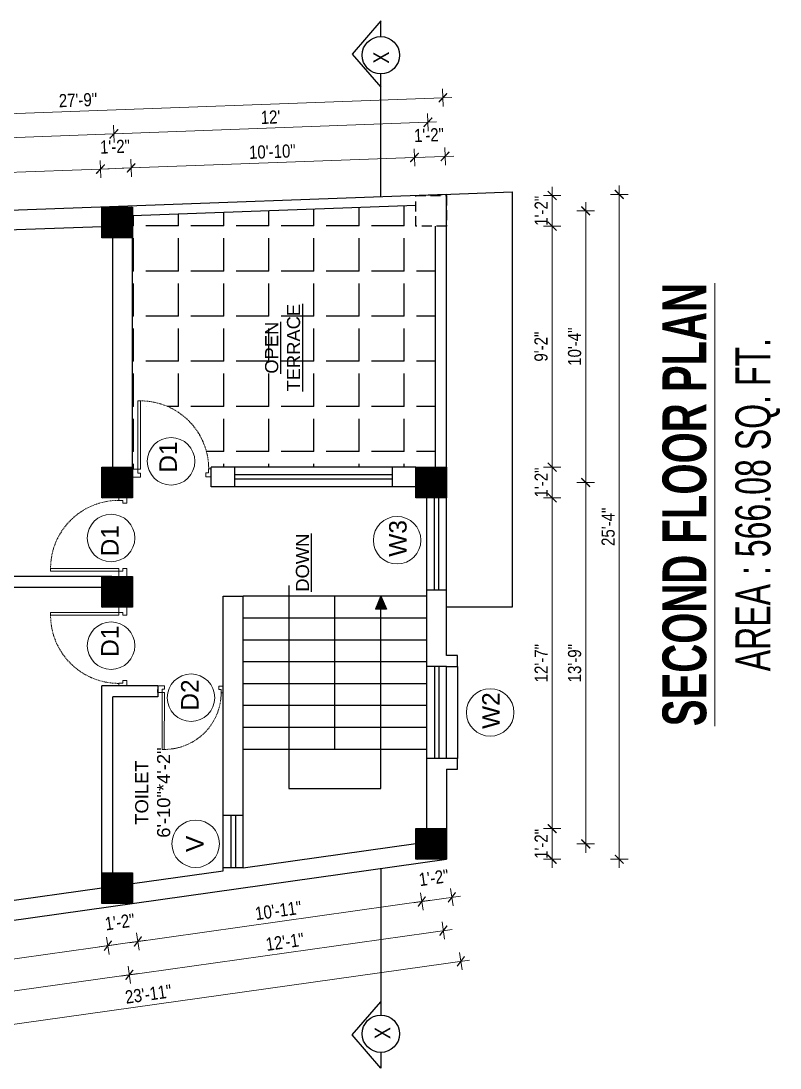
# Model space of a CAD drawing. Header units: inches. Extents: x -5142662 to -4941318, y -3361958 to -3160563.
# Drawn here: x -5004473.7 to -5004126.8, y -3261573.3 to -3261094.6 of the extents above; entities that cross this region are included whole.
import ezdxf

# ---------------------------------------------------------------- set-up
doc = ezdxf.new("R2010")
doc.units = ezdxf.units.IN
doc.header["$LTSCALE"] = 2
doc.header["$MEASUREMENT"] = 0
doc.header["$PDMODE"] = 34
doc.linetypes.add('HIDDEN', pattern=[0.375, 0.25, -0.125])
doc.layers.get('0').update_dxf_attribs({"linetype": 'CONTINUOUS'})
doc.layers.get('DEFPOINTS').update_dxf_attribs({"color": 141, "linetype": 'CONTINUOUS'})
doc.layers.add('A-Hatch', color=7, linetype='CONTINUOUS')
for name, color, linetype, lineweight in [('Annotate-Lite.w', 177, 'CONTINUOUS', 9), ('DIM 1-100', 4, 'CONTINUOUS', 13), ('Door-Window.w', 4, 'CONTINUOUS', 15), ('TEXT', 181, 'CONTINUOUS', 25), ('Text-100.w', 254, 'CONTINUOUS', 9)]:
    doc.layers.add(name, color=color, linetype=linetype, lineweight=lineweight)
doc.styles.add('ARAIL', font='ARIALN.TTF')
doc.styles.add('Arial', font='arial.ttf', dxfattribs={"width": 0.8, "height": 12})
doc.styles.add('arial.', font='arial.ttf')
doc.styles.add('gaurav', font='arial.ttf')
doc.styles.get("Standard").update_dxf_attribs({"font": 'ARIALN.TTF'})
doc.dimstyles.new('1 by 96', dxfattribs={"dimtxt": 6, "dimasz": 4, "dimexe": 4, "dimexo": 4, "dimgap": 2, "dimtad": 1, "dimdec": 0, "dimzin": 0, "dimdsep": 46, "dimlunit": 4, "dimtxsty": 'Standard', "dimblk": 'ARCHTICK', "dimcen": 0, "dimdle": 4, "dimadec": 0, "dimazin": 0, "dimtfac": 1, "dimtdec": 0, "dimtix": 1, "dimtofl": 0, "dimtmove": 1, "dimatfit": 3, "dimldrblk": 'ARCHTICK', "dimfxl": 4, "dimfxlon": 1, "dimtolj": 1, "dimtzin": 0, "dimlwd": -1, "dimlwe": -1, "dimarcsym": 0})

# ---------------------------------------------------------------- blocks, each defined once
blk = doc.blocks.new('3-0')
at = {"ltscale": 3}
for p, q in [((11063.05, 10097.68), (11065.97, 10099.9)), ((11065.25, 10097.81), (11066.71, 10098.92)), ((11065.97, 10099.9), (11066.71, 10098.92)), ((11063.05, 10097.68), (11064.53, 10095.73)), ((11065.99, 10096.84), (11064.53, 10095.73)), ((11065.99, 10096.84), (11065.25, 10097.81)), ((11085.5, 10074.13), (11110.32, 10092.96)), ((11086.24, 10073.15), (11111.05, 10091.97)), ((11111.05, 10091.97), (11110.32, 10092.96)), ((11084.04, 10073.02), (11082.57, 10071.91)), ((11082.57, 10071.91), (11084.79, 10068.98)), ((11084.04, 10073.02), (11084.78, 10072.04)), ((11084.78, 10072.04), (11086.24, 10073.15)), ((11084.79, 10068.98), (11087.72, 10071.2)), ((11086.24, 10073.15), (11085.5, 10074.13)), ((11087.72, 10071.2), (11086.24, 10073.15))]:
    blk.add_line(p, q, dxfattribs=at)
at = {"layer": 'Door-Window.w', "color": 9, "linetype": 'HIDDEN', "lineweight": 18}
blk.add_arc((11085.5, 10074.13), 31.16, 37.1906, 127.1465, dxfattribs=at)
blk = doc.blocks.new('_ArchTick')
at = {"color": 0, "linetype": 'ByBlock', "const_width": 0.15}
blk.add_lwpolyline([(-0.5, -0.5), (0.5, 0.5)], dxfattribs=at)
blk = doc.blocks.new('*D1327')
at = {"layer": 'DEFPOINTS', "color": 0, "ltscale": 0.5, "transparency": 16777216}
for p in [(-5004279.23, -3261463.84), (-5004230.94, -3261463.84), (-5004279.23, -3261477.84)]:
    blk.add_point(p, dxfattribs=at)
at = {"layer": 'DIM 1-100', "color": 0, "ltscale": 0.5, "transparency": 16777216}
for p, q in [((-5004230.94, -3261481.84), (-5004230.94, -3261459.84)), ((-5004234.94, -3261463.84), (-5004226.94, -3261463.84)), ((-5004234.94, -3261477.84), (-5004226.94, -3261477.84))]:
    blk.add_line(p, q, dxfattribs=at)
at = {"layer": 'DIM 1-100', "color": 0, "ltscale": 0.5, "transparency": 16777216, "xscale": 4, "yscale": 4, "zscale": 4}
for p, rotation in [((-5004230.94, -3261463.84), 90), ((-5004230.94, -3261477.84), 270)]:
    blk.add_blockref('_ArchTick', p, dxfattribs=dict(at, rotation=rotation))
at = {"layer": 'DIM 1-100', "color": 0, "ltscale": 0.5, "transparency": 16777216, "insert": (-5004235.95, -3261470.84), "char_height": 6, "attachment_point": 5, "rotation": 90}
blk.add_mtext('\\A1;1\'-2"', dxfattribs=at)
blk = doc.blocks.new('*D1328')
at = {"layer": 'DEFPOINTS', "color": 0, "ltscale": 0.5, "transparency": 16777216}
for p in [(-5004279.23, -3261312.6), (-5004230.94, -3261312.6), (-5004279.23, -3261463.84)]:
    blk.add_point(p, dxfattribs=at)
at = {"layer": 'DIM 1-100', "color": 0, "ltscale": 0.5, "transparency": 16777216}
for p, q in [((-5004230.94, -3261467.84), (-5004230.94, -3261308.6)), ((-5004234.94, -3261312.6), (-5004226.94, -3261312.6)), ((-5004234.94, -3261463.84), (-5004226.94, -3261463.84))]:
    blk.add_line(p, q, dxfattribs=at)
at = {"layer": 'DIM 1-100', "color": 0, "ltscale": 0.5, "transparency": 16777216, "xscale": 4, "yscale": 4, "zscale": 4}
for p, rotation in [((-5004230.94, -3261312.6), 90), ((-5004230.94, -3261463.84), 270)]:
    blk.add_blockref('_ArchTick', p, dxfattribs=dict(at, rotation=rotation))
at = {"layer": 'DIM 1-100', "color": 0, "ltscale": 0.5, "transparency": 16777216, "insert": (-5004235.95, -3261388.22), "char_height": 6, "attachment_point": 5, "rotation": 90}
blk.add_mtext('\\A1;12\'-7"', dxfattribs=at)
blk = doc.blocks.new('*D1329')
at = {"layer": 'DEFPOINTS', "color": 0, "ltscale": 0.5, "transparency": 16777216}
for p in [(-5004279.23, -3261298.61), (-5004230.94, -3261298.61), (-5004279.23, -3261312.6)]:
    blk.add_point(p, dxfattribs=at)
at = {"layer": 'DIM 1-100', "color": 0, "ltscale": 0.5, "transparency": 16777216}
for p, q in [((-5004234.94, -3261298.61), (-5004226.94, -3261298.61)), ((-5004230.94, -3261316.6), (-5004230.94, -3261294.61)), ((-5004234.94, -3261312.6), (-5004226.94, -3261312.6))]:
    blk.add_line(p, q, dxfattribs=at)
at = {"layer": 'DIM 1-100', "color": 0, "ltscale": 0.5, "transparency": 16777216, "xscale": 4, "yscale": 4, "zscale": 4}
for p, rotation in [((-5004230.94, -3261298.61), 90), ((-5004230.94, -3261312.6), 270)]:
    blk.add_blockref('_ArchTick', p, dxfattribs=dict(at, rotation=rotation))
at = {"layer": 'DIM 1-100', "color": 0, "ltscale": 0.5, "transparency": 16777216, "insert": (-5004235.95, -3261305.6), "char_height": 6, "attachment_point": 5, "rotation": 90}
blk.add_mtext('\\A1;1\'-2"', dxfattribs=at)
blk = doc.blocks.new('*D1330')
at = {"layer": 'DEFPOINTS', "color": 0, "ltscale": 0.5, "transparency": 16777216}
for p in [(-5004279.23, -3261188.38), (-5004230.94, -3261188.38), (-5004279.23, -3261298.61)]:
    blk.add_point(p, dxfattribs=at)
at = {"layer": 'DIM 1-100', "color": 0, "ltscale": 0.5, "transparency": 16777216}
for p, q in [((-5004234.94, -3261188.38), (-5004226.94, -3261188.38)), ((-5004230.94, -3261302.61), (-5004230.94, -3261184.38)), ((-5004234.94, -3261298.61), (-5004226.94, -3261298.61))]:
    blk.add_line(p, q, dxfattribs=at)
at = {"layer": 'DIM 1-100', "color": 0, "ltscale": 0.5, "transparency": 16777216, "xscale": 4, "yscale": 4, "zscale": 4}
for p, rotation in [((-5004230.94, -3261188.38), 90), ((-5004230.94, -3261298.61), 270)]:
    blk.add_blockref('_ArchTick', p, dxfattribs=dict(at, rotation=rotation))
at = {"layer": 'DIM 1-100', "color": 0, "ltscale": 0.5, "transparency": 16777216, "insert": (-5004236, -3261243.49), "char_height": 6, "attachment_point": 5, "rotation": 90}
blk.add_mtext('\\A1;9\'-2"', dxfattribs=at)
blk = doc.blocks.new('*D1331')
at = {"layer": 'DEFPOINTS', "color": 0, "ltscale": 0.5, "transparency": 16777216}
for p in [(-5004279.23, -3261174.38), (-5004230.94, -3261174.38), (-5004279.23, -3261188.38)]:
    blk.add_point(p, dxfattribs=at)
at = {"layer": 'DIM 1-100', "color": 0, "ltscale": 0.5, "transparency": 16777216}
for p, q in [((-5004234.94, -3261174.38), (-5004226.94, -3261174.38)), ((-5004230.94, -3261192.38), (-5004230.94, -3261170.38)), ((-5004234.94, -3261188.38), (-5004226.94, -3261188.38))]:
    blk.add_line(p, q, dxfattribs=at)
at = {"layer": 'DIM 1-100', "color": 0, "ltscale": 0.5, "transparency": 16777216, "xscale": 4, "yscale": 4, "zscale": 4}
for p, rotation in [((-5004230.94, -3261174.38), 90), ((-5004230.94, -3261188.38), 270)]:
    blk.add_blockref('_ArchTick', p, dxfattribs=dict(at, rotation=rotation))
at = {"layer": 'DIM 1-100', "color": 0, "ltscale": 0.5, "transparency": 16777216, "insert": (-5004235.95, -3261181.38), "char_height": 6, "attachment_point": 5, "rotation": 90}
blk.add_mtext('\\A1;1\'-2"', dxfattribs=at)
blk = doc.blocks.new('*D1332')
at = {"layer": 'DEFPOINTS', "color": 0, "ltscale": 0.5, "transparency": 16777216}
for p in [(-5004436.73, -3261498.06), (-5004549.47, -3261515.91), (-5004547.02, -3261533.31)]:
    blk.add_point(p, dxfattribs=at)
at = {"layer": 'DIM 1-100', "color": 0, "ltscale": 0.5, "transparency": 16777216}
for p, q in [((-5004434.56, -3261513.43), (-5004433.45, -3261521.35)), ((-5004430.05, -3261516.83), (-5004550.98, -3261533.87)), ((-5004547.58, -3261529.35), (-5004546.46, -3261537.27))]:
    blk.add_line(p, q, dxfattribs=at)
at = {"layer": 'DIM 1-100', "color": 0, "ltscale": 0.5, "transparency": 16777216, "xscale": 4, "yscale": 4, "zscale": 4}
for p, rotation in [((-5004434.01, -3261517.39), 8.018945568129245), ((-5004547.02, -3261533.31), 188.0189455681292)]:
    blk.add_blockref('_ArchTick', p, dxfattribs=dict(at, rotation=rotation))
at = {"layer": 'DIM 1-100', "color": 0, "ltscale": 0.5, "transparency": 16777216, "insert": (-5004491.22, -3261520.34), "char_height": 6, "attachment_point": 5, "rotation": 8.0189}
blk.add_mtext('\\A1;9\'-6"', dxfattribs=at)
blk = doc.blocks.new('*D1334')
at = {"layer": 'DEFPOINTS', "color": 0, "ltscale": 0.5, "transparency": 16777216}
for p in [(-5004436.73, -3261498.06), (-5004422.73, -3261498.06), (-5004420.28, -3261515.45)]:
    blk.add_point(p, dxfattribs=at)
at = {"layer": 'DIM 1-100', "color": 0, "ltscale": 0.5, "transparency": 16777216}
for p, q in [((-5004434.56, -3261513.43), (-5004433.45, -3261521.35)), ((-5004420.84, -3261511.49), (-5004419.72, -3261519.42)), ((-5004437.97, -3261517.95), (-5004416.32, -3261514.9))]:
    blk.add_line(p, q, dxfattribs=at)
at = {"layer": 'DIM 1-100', "color": 0, "ltscale": 0.5, "transparency": 16777216, "xscale": 4, "yscale": 4, "zscale": 4}
for p, rotation in [((-5004420.28, -3261515.45), 8.01894556812925), ((-5004434.01, -3261517.39), 188.0189455681292)]:
    blk.add_blockref('_ArchTick', p, dxfattribs=dict(at, rotation=rotation))
at = {"layer": 'DIM 1-100', "color": 0, "ltscale": 0.5, "transparency": 16777216, "insert": (-5004428.54, -3261506.5), "char_height": 6, "attachment_point": 5, "rotation": 8.0189}
blk.add_mtext('\\A1;1\'-2"', dxfattribs=at)
blk = doc.blocks.new('*D1335')
at = {"layer": 'DEFPOINTS', "color": 0, "ltscale": 0.5, "transparency": 16777216}
for p in [(-5004293.23, -3261477.84), (-5004422.73, -3261498.06), (-5004290.51, -3261497.17)]:
    blk.add_point(p, dxfattribs=at)
at = {"layer": 'DIM 1-100', "color": 0, "ltscale": 0.5, "transparency": 16777216}
for p, q in [((-5004291.06, -3261493.21), (-5004289.95, -3261501.13)), ((-5004424.24, -3261516.01), (-5004286.55, -3261496.61)), ((-5004420.84, -3261511.49), (-5004419.72, -3261519.42))]:
    blk.add_line(p, q, dxfattribs=at)
at = {"layer": 'DIM 1-100', "color": 0, "ltscale": 0.5, "transparency": 16777216, "xscale": 4, "yscale": 4, "zscale": 4}
for p, rotation in [((-5004290.51, -3261497.17), 8.01894556812925), ((-5004420.28, -3261515.45), 188.0189455681292)]:
    blk.add_blockref('_ArchTick', p, dxfattribs=dict(at, rotation=rotation))
at = {"layer": 'DIM 1-100', "color": 0, "ltscale": 0.5, "transparency": 16777216, "insert": (-5004356.1, -3261501.3), "char_height": 6, "attachment_point": 5, "rotation": 8.0189}
blk.add_mtext('\\A1;10\'-11"', dxfattribs=at)
blk = doc.blocks.new('*D1336')
at = {"layer": 'DEFPOINTS', "color": 0, "ltscale": 0.5, "transparency": 16777216}
for p in [(-5004293.23, -3261477.84), (-5004279.23, -3261477.84), (-5004276.78, -3261495.24)]:
    blk.add_point(p, dxfattribs=at)
at = {"layer": 'DIM 1-100', "color": 0, "ltscale": 0.5, "transparency": 16777216}
for p, q in [((-5004294.47, -3261497.73), (-5004272.82, -3261494.68)), ((-5004291.06, -3261493.21), (-5004289.95, -3261501.13)), ((-5004277.34, -3261491.28), (-5004276.22, -3261499.2))]:
    blk.add_line(p, q, dxfattribs=at)
at = {"layer": 'DIM 1-100', "color": 0, "ltscale": 0.5, "transparency": 16777216, "xscale": 4, "yscale": 4, "zscale": 4}
for p, rotation in [((-5004290.51, -3261497.17), 188.0189455681292), ((-5004276.78, -3261495.24), 8.01894556812925)]:
    blk.add_blockref('_ArchTick', p, dxfattribs=dict(at, rotation=rotation))
at = {"layer": 'DIM 1-100', "color": 0, "ltscale": 0.5, "transparency": 16777216, "insert": (-5004285.04, -3261486.28), "char_height": 6, "attachment_point": 5, "rotation": 8.0189}
blk.add_mtext('\\A1;1\'-2"', dxfattribs=at)
blk = doc.blocks.new('*D1404')
at = {"layer": 'DEFPOINTS', "color": 0, "ltscale": 0.5, "transparency": 16777216}
for p in [(-5004286.23, -3261470.84), (-5004429.73, -3261491.06), (-5004424.15, -3261530.68)]:
    blk.add_point(p, dxfattribs=at)
at = {"layer": 'DIM 1-100', "color": 0, "ltscale": 0.5, "transparency": 16777216}
for p, q in [((-5004281.21, -3261506.51), (-5004280.09, -3261514.43)), ((-5004276.69, -3261509.91), (-5004428.11, -3261531.24)), ((-5004424.71, -3261526.72), (-5004423.59, -3261534.65))]:
    blk.add_line(p, q, dxfattribs=at)
at = {"layer": 'DIM 1-100', "color": 0, "ltscale": 0.5, "transparency": 16777216, "xscale": 4, "yscale": 4, "zscale": 4}
for p, rotation in [((-5004280.65, -3261510.47), 8.018945518738354), ((-5004424.15, -3261530.68), 188.0189455187384)]:
    blk.add_blockref('_ArchTick', p, dxfattribs=dict(at, rotation=rotation))
at = {"layer": 'DIM 1-100', "color": 0, "ltscale": 0.5, "transparency": 16777216, "insert": (-5004353.1, -3261515.61), "char_height": 6, "attachment_point": 5, "rotation": 8.0189}
blk.add_mtext('\\A1;12\'-1"', dxfattribs=at)
blk = doc.blocks.new('*D1405')
at = {"layer": 'DEFPOINTS', "color": 0, "ltscale": 0.5, "transparency": 16777216}
for p in [(-5004429.73, -3261491.06), (-5004556.47, -3261508.91), (-5004550.89, -3261548.54)]:
    blk.add_point(p, dxfattribs=at)
at = {"layer": 'DIM 1-100', "color": 0, "ltscale": 0.5, "transparency": 16777216}
for p, q in [((-5004424.71, -3261526.72), (-5004423.59, -3261534.65)), ((-5004420.19, -3261530.13), (-5004554.85, -3261549.1)), ((-5004551.45, -3261544.58), (-5004550.33, -3261552.5))]:
    blk.add_line(p, q, dxfattribs=at)
at = {"layer": 'DIM 1-100', "color": 0, "ltscale": 0.5, "transparency": 16777216, "xscale": 4, "yscale": 4, "zscale": 4}
for p, rotation in [((-5004424.15, -3261530.68), 8.018945568129245), ((-5004550.89, -3261548.54), 188.0189455681292)]:
    blk.add_blockref('_ArchTick', p, dxfattribs=dict(at, rotation=rotation))
at = {"layer": 'DIM 1-100', "color": 0, "ltscale": 0.5, "transparency": 16777216, "insert": (-5004488.23, -3261534.6), "char_height": 6, "attachment_point": 5, "rotation": 8.0189}
blk.add_mtext('\\A1;10\'-8"', dxfattribs=at)
blk = doc.blocks.new('*D1406')
at = {"layer": 'DEFPOINTS', "color": 0, "ltscale": 0.5, "transparency": 16777216}
for p in [(-5004279.23, -3261477.84), (-5004563.47, -3261517.88), (-5004272.65, -3261524.51)]:
    blk.add_point(p, dxfattribs=at)
at = {"layer": 'DIM 1-100', "color": 0, "ltscale": 0.5, "transparency": 16777216}
for p, q in [((-5004560.86, -3261565.11), (-5004268.69, -3261523.95)), ((-5004273.21, -3261520.55), (-5004272.1, -3261528.47)), ((-5004557.46, -3261560.6), (-5004556.34, -3261568.52))]:
    blk.add_line(p, q, dxfattribs=at)
at = {"layer": 'DIM 1-100', "color": 0, "ltscale": 0.5, "transparency": 16777216, "xscale": 4, "yscale": 4, "zscale": 4}
for p, rotation in [((-5004272.65, -3261524.51), 8.018945518877228), ((-5004556.9, -3261564.56), 188.0189455188773)]:
    blk.add_blockref('_ArchTick', p, dxfattribs=dict(at, rotation=rotation))
at = {"layer": 'DIM 1-100', "color": 0, "ltscale": 0.5, "transparency": 16777216, "insert": (-5004415.48, -3261539.52), "char_height": 6, "attachment_point": 5, "rotation": 8.0189}
blk.add_mtext('\\A1;23\'-11"', dxfattribs=at)
blk = doc.blocks.new('*D1407')
at = {"layer": 'DEFPOINTS', "color": 0, "ltscale": 0.5, "transparency": 16777216}
for p in [(-5004286.23, -3261305.61), (-5004215.6, -3261305.61), (-5004286.23, -3261470.84)]:
    blk.add_point(p, dxfattribs=at)
at = {"layer": 'DIM 1-100', "color": 0, "ltscale": 0.5, "transparency": 16777216}
for p, q in [((-5004215.6, -3261474.84), (-5004215.6, -3261301.61)), ((-5004219.6, -3261305.61), (-5004211.6, -3261305.61)), ((-5004219.6, -3261470.84), (-5004211.6, -3261470.84))]:
    blk.add_line(p, q, dxfattribs=at)
at = {"layer": 'DIM 1-100', "color": 0, "ltscale": 0.5, "transparency": 16777216, "xscale": 4, "yscale": 4, "zscale": 4}
for p, rotation in [((-5004215.6, -3261305.61), 90), ((-5004215.6, -3261470.84), 270)]:
    blk.add_blockref('_ArchTick', p, dxfattribs=dict(at, rotation=rotation))
at = {"layer": 'DIM 1-100', "color": 0, "ltscale": 0.5, "transparency": 16777216, "insert": (-5004220.66, -3261388.22), "char_height": 6, "attachment_point": 5, "rotation": 90}
blk.add_mtext('\\A1;13\'-9"', dxfattribs=at)
blk = doc.blocks.new('*D1408')
at = {"layer": 'DEFPOINTS', "color": 0, "ltscale": 0.5, "transparency": 16777216}
for p in [(-5004286.21, -3261181.38), (-5004215.6, -3261181.38), (-5004286.23, -3261305.61)]:
    blk.add_point(p, dxfattribs=at)
at = {"layer": 'DIM 1-100', "color": 0, "ltscale": 0.5, "transparency": 16777216}
for p, q in [((-5004215.6, -3261309.61), (-5004215.6, -3261177.38)), ((-5004219.6, -3261181.38), (-5004211.6, -3261181.38)), ((-5004219.6, -3261305.61), (-5004211.6, -3261305.61))]:
    blk.add_line(p, q, dxfattribs=at)
at = {"layer": 'DIM 1-100', "color": 0, "ltscale": 0.5, "transparency": 16777216, "xscale": 4, "yscale": 4, "zscale": 4}
for p, rotation in [((-5004215.6, -3261181.38), 90), ((-5004215.6, -3261305.61), 270)]:
    blk.add_blockref('_ArchTick', p, dxfattribs=dict(at, rotation=rotation))
at = {"layer": 'DIM 1-100', "color": 0, "ltscale": 0.5, "transparency": 16777216, "insert": (-5004220.66, -3261243.49), "char_height": 6, "attachment_point": 5, "rotation": 90}
blk.add_mtext('\\A1;10\'-4"', dxfattribs=at)
blk = doc.blocks.new('*D1409')
at = {"layer": 'DEFPOINTS', "color": 0, "ltscale": 0.5, "transparency": 16777216}
for p in [(-5004279.23, -3261173.86), (-5004200.26, -3261173.86), (-5004279.23, -3261477.84)]:
    blk.add_point(p, dxfattribs=at)
at = {"layer": 'DIM 1-100', "color": 0, "ltscale": 0.5, "transparency": 16777216}
for p, q in [((-5004200.26, -3261481.84), (-5004200.26, -3261169.86)), ((-5004204.26, -3261173.86), (-5004196.26, -3261173.86)), ((-5004204.26, -3261477.84), (-5004196.26, -3261477.84))]:
    blk.add_line(p, q, dxfattribs=at)
at = {"layer": 'DIM 1-100', "color": 0, "ltscale": 0.5, "transparency": 16777216, "xscale": 4, "yscale": 4, "zscale": 4}
for p, rotation in [((-5004200.26, -3261173.86), 90), ((-5004200.26, -3261477.84), 270)]:
    blk.add_blockref('_ArchTick', p, dxfattribs=dict(at, rotation=rotation))
at = {"layer": 'DIM 1-100', "color": 0, "ltscale": 0.5, "transparency": 16777216, "insert": (-5004205.33, -3261325.85), "char_height": 6, "attachment_point": 5, "rotation": 90}
blk.add_mtext('\\A1;25\'-4"', dxfattribs=at)
blk = doc.blocks.new('*D1410')
at = {"layer": 'DEFPOINTS', "color": 0, "ltscale": 0.5, "transparency": 16777216}
for p in [(-5004293.87, -3261157.01), (-5004293.23, -3261174.38), (-5004279.23, -3261173.86)]:
    blk.add_point(p, dxfattribs=at)
at = {"layer": 'DIM 1-100', "color": 0, "ltscale": 0.5, "transparency": 16777216}
for p, q in [((-5004293.72, -3261161.01), (-5004294.02, -3261153.01)), ((-5004279.72, -3261160.49), (-5004280.02, -3261152.49)), ((-5004275.87, -3261156.34), (-5004297.87, -3261157.16))]:
    blk.add_line(p, q, dxfattribs=at)
at = {"layer": 'DIM 1-100', "color": 0, "ltscale": 0.5, "transparency": 16777216, "xscale": 4, "yscale": 4, "zscale": 4}
for p, rotation in [((-5004293.87, -3261157.01), 182.1143536198712), ((-5004279.87, -3261156.49), 2.114353619871165)]:
    blk.add_blockref('_ArchTick', p, dxfattribs=dict(at, rotation=rotation))
at = {"layer": 'DIM 1-100', "color": 0, "ltscale": 0.5, "transparency": 16777216, "insert": (-5004287.24, -3261146.73), "char_height": 6, "attachment_point": 5, "rotation": 2.1144}
blk.add_mtext('\\A1;1\'-2"', dxfattribs=at)
blk = doc.blocks.new('*D1411')
at = {"layer": 'DEFPOINTS', "color": 0, "ltscale": 0.5, "transparency": 16777216}
for p in [(-5004423.39, -3261161.79), (-5004293.23, -3261174.38), (-5004422.73, -3261179.68)]:
    blk.add_point(p, dxfattribs=at)
at = {"layer": 'DIM 1-100', "color": 0, "ltscale": 0.5, "transparency": 16777216}
for p, q in [((-5004293.72, -3261161.01), (-5004294.02, -3261153.01)), ((-5004289.87, -3261156.86), (-5004427.39, -3261161.94)), ((-5004423.24, -3261165.79), (-5004423.54, -3261157.79))]:
    blk.add_line(p, q, dxfattribs=at)
at = {"layer": 'DIM 1-100', "color": 0, "ltscale": 0.5, "transparency": 16777216, "xscale": 4, "yscale": 4, "zscale": 4}
for p, rotation in [((-5004293.87, -3261157.01), 2.114353603635192), ((-5004423.39, -3261161.79), 182.1143536036353)]:
    blk.add_blockref('_ArchTick', p, dxfattribs=dict(at, rotation=rotation))
at = {"layer": 'DIM 1-100', "color": 0, "ltscale": 0.5, "transparency": 16777216, "insert": (-5004358.82, -3261154.34), "char_height": 6, "attachment_point": 5, "rotation": 2.1144}
blk.add_mtext('\\A1;10\'-10"', dxfattribs=at)
blk = doc.blocks.new('*D1412')
at = {"layer": 'DEFPOINTS', "color": 0, "ltscale": 0.5, "transparency": 16777216}
for p in [(-5004437.37, -3261162.31), (-5004436.73, -3261179.68), (-5004422.73, -3261179.68)]:
    blk.add_point(p, dxfattribs=at)
at = {"layer": 'DIM 1-100', "color": 0, "ltscale": 0.5, "transparency": 16777216}
for p, q in [((-5004437.22, -3261166.3), (-5004437.52, -3261158.31)), ((-5004423.24, -3261165.79), (-5004423.54, -3261157.79)), ((-5004419.39, -3261161.64), (-5004441.37, -3261162.45))]:
    blk.add_line(p, q, dxfattribs=at)
at = {"layer": 'DIM 1-100', "color": 0, "ltscale": 0.5, "transparency": 16777216, "xscale": 4, "yscale": 4, "zscale": 4}
for p, rotation in [((-5004437.37, -3261162.31), 182.1143536036353), ((-5004423.39, -3261161.79), 2.114353603635192)]:
    blk.add_blockref('_ArchTick', p, dxfattribs=dict(at, rotation=rotation))
at = {"layer": 'DIM 1-100', "color": 0, "ltscale": 0.5, "transparency": 16777216, "insert": (-5004430.75, -3261152.03), "char_height": 6, "attachment_point": 5, "rotation": 2.1144}
blk.add_mtext('\\A1;1\'-2"', dxfattribs=at)
blk = doc.blocks.new('*D1413')
at = {"layer": 'DEFPOINTS', "color": 0, "ltscale": 0.5, "transparency": 16777216}
for p in [(-5004597.07, -3261168.2), (-5004436.73, -3261179.68), (-5004596.41, -3261186.16)]:
    blk.add_point(p, dxfattribs=at)
at = {"layer": 'DIM 1-100', "color": 0, "ltscale": 0.5, "transparency": 16777216}
for p, q in [((-5004437.22, -3261166.3), (-5004437.52, -3261158.31)), ((-5004433.37, -3261162.16), (-5004601.07, -3261168.35)), ((-5004596.93, -3261172.2), (-5004597.22, -3261164.21))]:
    blk.add_line(p, q, dxfattribs=at)
at = {"layer": 'DIM 1-100', "color": 0, "ltscale": 0.5, "transparency": 16777216, "xscale": 4, "yscale": 4, "zscale": 4}
for p, rotation in [((-5004437.37, -3261162.31), 2.114353603635192), ((-5004597.07, -3261168.2), 182.1143536036353)]:
    blk.add_blockref('_ArchTick', p, dxfattribs=dict(at, rotation=rotation))
at = {"layer": 'DIM 1-100', "color": 0, "ltscale": 0.5, "transparency": 16777216, "insert": (-5004517.41, -3261160.19), "char_height": 6, "attachment_point": 5, "rotation": 2.1144}
blk.add_mtext('\\A1;13\'-4"', dxfattribs=at)
blk = doc.blocks.new('*D1415')
at = {"layer": 'DEFPOINTS', "color": 0, "ltscale": 0.5, "transparency": 16777216}
for p in [(-5004431.22, -3261146.21), (-5004286.23, -3261181.38), (-5004429.73, -3261186.68)]:
    blk.add_point(p, dxfattribs=at)
at = {"layer": 'DIM 1-100', "color": 0, "ltscale": 0.5, "transparency": 16777216}
for p, q in [((-5004283.73, -3261140.76), (-5004435.22, -3261146.35)), ((-5004287.58, -3261144.91), (-5004287.87, -3261136.91)), ((-5004431.08, -3261150.2), (-5004431.37, -3261142.21))]:
    blk.add_line(p, q, dxfattribs=at)
at = {"layer": 'DIM 1-100', "color": 0, "ltscale": 0.5, "transparency": 16777216, "xscale": 4, "yscale": 4, "zscale": 4}
for p, rotation in [((-5004287.72, -3261140.91), 2.11435361966573), ((-5004431.22, -3261146.21), 182.1143536196657)]:
    blk.add_blockref('_ArchTick', p, dxfattribs=dict(at, rotation=rotation))
at = {"layer": 'DIM 1-100', "color": 0, "ltscale": 0.5, "transparency": 16777216, "insert": (-5004359.66, -3261138.55), "char_height": 6, "attachment_point": 5, "rotation": 2.1144}
blk.add_mtext("\\A1;12'", dxfattribs=at)
blk = doc.blocks.new('*D1416')
at = {"layer": 'DEFPOINTS', "color": 0, "ltscale": 0.5, "transparency": 16777216}
for p in [(-5004604.91, -3261152.62), (-5004429.73, -3261186.68), (-5004603.41, -3261193.16)]:
    blk.add_point(p, dxfattribs=at)
at = {"layer": 'DIM 1-100', "color": 0, "ltscale": 0.5, "transparency": 16777216}
for p, q in [((-5004427.23, -3261146.06), (-5004608.91, -3261152.77)), ((-5004431.08, -3261150.2), (-5004431.37, -3261142.21)), ((-5004604.76, -3261156.62), (-5004605.06, -3261148.62))]:
    blk.add_line(p, q, dxfattribs=at)
at = {"layer": 'DIM 1-100', "color": 0, "ltscale": 0.5, "transparency": 16777216, "xscale": 4, "yscale": 4, "zscale": 4}
for p, rotation in [((-5004431.22, -3261146.21), 2.114353603635192), ((-5004604.91, -3261152.62), 182.1143536036353)]:
    blk.add_blockref('_ArchTick', p, dxfattribs=dict(at, rotation=rotation))
at = {"layer": 'DIM 1-100', "color": 0, "ltscale": 0.5, "transparency": 16777216, "insert": (-5004518.25, -3261144.35), "char_height": 6, "attachment_point": 5, "rotation": 2.1144}
blk.add_mtext('\\A1;14\'-6"', dxfattribs=at)
blk = doc.blocks.new('*D1417')
at = {"layer": 'DEFPOINTS', "color": 0, "ltscale": 0.5, "transparency": 16777216}
for p in [(-5004614.11, -3261141.99), (-5004279.23, -3261173.86), (-5004612.48, -3261186.16)]:
    blk.add_point(p, dxfattribs=at)
at = {"layer": 'DIM 1-100', "color": 0, "ltscale": 0.5, "transparency": 16777216}
for p, q in [((-5004280.71, -3261133.68), (-5004281.01, -3261125.69)), ((-5004276.86, -3261129.54), (-5004618.11, -3261142.14)), ((-5004613.96, -3261145.99), (-5004614.26, -3261137.99))]:
    blk.add_line(p, q, dxfattribs=at)
at = {"layer": 'DIM 1-100', "color": 0, "ltscale": 0.5, "transparency": 16777216, "xscale": 4, "yscale": 4, "zscale": 4}
for p, rotation in [((-5004280.86, -3261129.69), 2.114353619881717), ((-5004614.11, -3261141.99), 182.1143536198817)]:
    blk.add_blockref('_ArchTick', p, dxfattribs=dict(at, rotation=rotation))
at = {"layer": 'DIM 1-100', "color": 0, "ltscale": 0.5, "transparency": 16777216, "insert": (-5004447.67, -3261130.78), "char_height": 6, "attachment_point": 5, "rotation": 2.1144}
blk.add_mtext('\\A1;27\'-9"', dxfattribs=at)

msp = doc.modelspace()

# ---------------------------------------------------------------- hatches: boundary and pattern name
at = {"layer": 'A-Hatch', "ltscale": 0.5}
h = msp.add_hatch(dxfattribs=at)
h.set_pattern_fill('ANGLE', color=256, scale=75, angle=90)
h.set_pattern_definition([(90, (-8266802.3, 1746953.563), (-20.625, 6e-15), [15, -5.625]), (180, (-8266802.3, 1746953.563), (-8e-15, -20.625), [15, -5.625])])
edge = h.paths.add_edge_path()
edge.add_line((-5004422.73, -3261183.66), (-5004422.73, -3261193.68))
edge.add_line((-5004422.73, -3261193.68), (-5004422.73, -3261299.43))
edge.add_line((-5004422.73, -3261299.43), (-5004420.28, -3261299.43))
edge.add_line((-5004420.28, -3261299.43), (-5004420.28, -3261268.3))
edge.add_line((-5004420.28, -3261268.3), (-5004419.06, -3261268.28))
edge.add_ellipse((-5004419.06, -3261299.43), major_axis=(-22.03, 22.03), ratio=1, start_angle=225.0441, end_angle=315, ccw=False)
edge.add_line((-5004387.9, -3261299.41), (-5004386.73, -3261299.41))
edge.add_line((-5004386.73, -3261299.41), (-5004386.73, -3261298.61))
edge.add_line((-5004386.73, -3261298.61), (-5004293.23, -3261298.61))
edge.add_line((-5004293.23, -3261298.61), (-5004284.23, -3261298.61))
edge.add_line((-5004284.23, -3261298.61), (-5004284.23, -3261188.38))
edge.add_line((-5004284.23, -3261188.38), (-5004293.23, -3261188.38))
edge.add_line((-5004293.23, -3261188.38), (-5004293.23, -3261178.88))
edge.add_line((-5004293.23, -3261178.88), (-5004422.73, -3261183.66))
h.paths.add_polyline_path([(-5004343.32, -3261265.36), (-5004343.32, -3261222.31), (-5004365.79, -3261222.31), (-5004365.79, -3261265.36)], flags=24)
h = msp.add_hatch(dxfattribs=at)
h.set_pattern_fill('ANSI31', color=256, angle=90)
h.set_pattern_definition([(135, (-8262842.20063, 1830239.03768), (-0.0883883476483, -0.0883883476483), [])])
h.paths.add_polyline_path([(-5004436.73, -3261179.68), (-5004436.73, -3261193.68), (-5004422.73, -3261193.68), (-5004422.73, -3261179.68)])
h = msp.add_hatch(dxfattribs=at)
h.set_pattern_fill('ANSI31', color=256, angle=90)
h.set_pattern_definition([(135, (-8262842.20063, 1830120.10811), (-0.0883883476483, -0.0883883476483), [])])
h.paths.add_polyline_path([(-5004436.73, -3261298.61), (-5004436.73, -3261312.61), (-5004422.73, -3261312.61), (-5004422.73, -3261298.61)])
h = msp.add_hatch(dxfattribs=at)
h.set_pattern_fill('ANSI31', color=256, angle=90)
h.set_pattern_definition([(135, (-8262698.70063, 1830120.10811), (-0.0883883476483, -0.0883883476483), [])])
h.paths.add_polyline_path([(-5004293.23, -3261298.61), (-5004293.23, -3261312.61), (-5004279.23, -3261312.61), (-5004279.23, -3261298.61)])
h = msp.add_hatch(dxfattribs=at)
h.set_pattern_fill('ANSI31', color=256, angle=90)
h.set_pattern_definition([(135, (-8262842.20063, 1830070.10811), (-0.0883883476483, -0.0883883476483), [])])
h.paths.add_polyline_path([(-5004436.73, -3261348.61), (-5004436.73, -3261362.61), (-5004422.73, -3261362.61), (-5004422.73, -3261348.61)])
h = msp.add_hatch(dxfattribs=at)
h.set_pattern_fill('ANSI31', color=256, angle=90)
h.set_pattern_definition([(135, (-8263129.45926, 1829896.93271), (-0.0883883476483, -0.0883883476483), [])])
h.paths.add_polyline_path([(-5004309.23, -3261357.61), (-5004311.74, -3261363.53), (-5004306.72, -3261363.53)])
h = msp.add_hatch(dxfattribs=at)
h.set_pattern_fill('ANSI31', color=256, angle=90)
h.set_pattern_definition([(135, (-8262698.70063, 1829954.87241), (-0.0883883476483, -0.0883883476483), [])])
h.paths.add_polyline_path([(-5004293.23, -3261463.84), (-5004293.23, -3261477.84), (-5004279.23, -3261477.84), (-5004279.23, -3261463.84)])
h = msp.add_hatch(dxfattribs=at)
h.set_pattern_fill('ANSI31', color=256, angle=90)
h.set_pattern_definition([(135, (-8262842.20063, 1829934.65641), (-0.0883883476483, -0.0883883476483), [])])
h.paths.add_polyline_path([(-5004436.73, -3261484.06), (-5004436.73, -3261498.06), (-5004422.73, -3261498.06), (-5004422.73, -3261484.06)])

# ---------------------------------------------------------------- linework, layer by layer
at = {"ltscale": 0.5}
for p, q in [((-5004293.23, -3261174.38), (-5004249.23, -3261172.75)), ((-5004249.23, -3261172.75), (-5004249.23, -3261362.61)), ((-5004293.23, -3261178.88), (-5004422.73, -3261183.66)), ((-5004436.73, -3261188.68), (-5004596.41, -3261194.58)), ((-5004284.23, -3261298.61), (-5004284.23, -3261188.38)), ((-5004431.73, -3261298.61), (-5004431.73, -3261193.68)), ((-5004422.73, -3261298.61), (-5004422.73, -3261193.68)), ((-5004293.23, -3261298.61), (-5004386.73, -3261298.61)), ((-5004386.73, -3261307.61), (-5004386.73, -3261298.61)), ((-5004375.98, -3261307.61), (-5004375.98, -3261298.61)), ((-5004303.98, -3261307.61), (-5004303.98, -3261298.61)), ((-5004303.98, -3261302.11), (-5004375.98, -3261302.11)), ((-5004293.23, -3261307.61), (-5004386.73, -3261307.61)), ((-5004303.98, -3261304.11), (-5004375.98, -3261304.11)), ((-5004432.23, -3261312.61), (-5004436.73, -3261312.61)), ((-5004288.23, -3261463.84), (-5004288.23, -3261312.61)), ((-5004284.73, -3261354.61), (-5004284.73, -3261312.63)), ((-5004282.73, -3261354.61), (-5004282.73, -3261312.61)), ((-5004432.23, -3261348.61), (-5004579.19, -3261348.61)), ((-5004436.73, -3261353.61), (-5004572.41, -3261353.61)), ((-5004351.23, -3261352.76), (-5004351.23, -3261445.54)), ((-5004288.23, -3261354.61), (-5004279.23, -3261354.61)), ((-5004381.23, -3261483.12), (-5004381.23, -3261357.61)), ((-5004381.23, -3261357.61), (-5004372.23, -3261357.61)), ((-5004330.23, -3261357.61), (-5004372.23, -3261357.61)), ((-5004372.23, -3261481.85), (-5004372.23, -3261357.61)), ((-5004288.23, -3261357.61), (-5004330.23, -3261357.61)), ((-5004330.23, -3261427.61), (-5004330.23, -3261357.61)), ((-5004309.23, -3261357.61), (-5004311.74, -3261363.53)), ((-5004309.23, -3261357.61), (-5004306.72, -3261363.53)), ((-5004306.72, -3261363.53), (-5004311.74, -3261363.53)), ((-5004309.23, -3261445.54), (-5004309.23, -3261363.53)), ((-5004249.23, -3261362.61), (-5004279.23, -3261362.61)), ((-5004330.23, -3261367.61), (-5004372.23, -3261367.61)), ((-5004288.23, -3261367.61), (-5004330.23, -3261367.61)), ((-5004330.23, -3261377.61), (-5004372.23, -3261377.61)), ((-5004288.23, -3261377.61), (-5004330.23, -3261377.61)), ((-5004274.23, -3261384.72), (-5004279.23, -3261384.72)), ((-5004274.23, -3261389.72), (-5004274.23, -3261384.72)), ((-5004330.23, -3261387.61), (-5004372.23, -3261387.61)), ((-5004288.23, -3261387.61), (-5004330.23, -3261387.61)), ((-5004279.23, -3261389.72), (-5004288.23, -3261389.72)), ((-5004284.73, -3261389.72), (-5004284.73, -3261431.72)), ((-5004282.73, -3261389.72), (-5004282.73, -3261431.72)), ((-5004279.23, -3261389.72), (-5004274.23, -3261389.72)), ((-5004274.23, -3261389.72), (-5004274.23, -3261431.72)), ((-5004436.73, -3261484.06), (-5004436.73, -3261398.61)), ((-5004411.23, -3261398.61), (-5004436.73, -3261398.61)), ((-5004411.23, -3261398.61), (-5004411.23, -3261403.61)), ((-5004330.23, -3261397.61), (-5004372.23, -3261397.61)), ((-5004288.23, -3261397.61), (-5004330.23, -3261397.61)), ((-5004431.73, -3261484.06), (-5004431.73, -3261403.61)), ((-5004411.23, -3261403.61), (-5004431.73, -3261403.61)), ((-5004330.23, -3261407.61), (-5004372.23, -3261407.61)), ((-5004288.23, -3261407.61), (-5004330.23, -3261407.61)), ((-5004330.23, -3261417.61), (-5004372.23, -3261417.61)), ((-5004288.23, -3261417.61), (-5004330.23, -3261417.61)), ((-5004330.23, -3261427.61), (-5004372.23, -3261427.61)), ((-5004288.23, -3261427.61), (-5004330.23, -3261427.61)), ((-5004279.23, -3261431.72), (-5004288.23, -3261431.72)), ((-5004274.23, -3261431.72), (-5004279.23, -3261431.72)), ((-5004274.23, -3261436.72), (-5004274.23, -3261431.72)), ((-5004279.23, -3261436.72), (-5004274.23, -3261436.72)), ((-5004279.23, -3261436.72), (-5004279.23, -3261463.84)), ((-5004351.23, -3261445.54), (-5004309.23, -3261445.54)), ((-5004372.23, -3261457.85), (-5004381.23, -3261457.85)), ((-5004377.73, -3261457.85), (-5004377.73, -3261481.85)), ((-5004375.73, -3261457.85), (-5004375.73, -3261481.85)), ((-5004372.23, -3261481.85), (-5004293.23, -3261470.72)), ((-5004422.73, -3261488.97), (-5004381.23, -3261483.12)), ((-5004372.23, -3261481.85), (-5004381.23, -3261481.85)), ((-5004549.47, -3261506.82), (-5004436.73, -3261490.94))]:
    msp.add_line(p, q, dxfattribs=at)
for points in [[(-5004279.23, -3261312.61), (-5004279.23, -3261173.86), (-5004612.48, -3261186.16), (-5004593.8, -3261312.61)], [(-5004279.23, -3261384.72), (-5004279.23, -3261312.65)], [(-5004588.48, -3261348.61), (-5004563.47, -3261517.88), (-5004279.23, -3261477.84), (-5004279.23, -3261463.84)], [(-5004279.23, -3261431.72), (-5004279.23, -3261389.72)]]:
    msp.add_lwpolyline(points, dxfattribs=at)
at = {"linetype": 'HIDDEN', "ltscale": 9}
msp.add_lwpolyline([(-5004293.23, -3261188.38), (-5004293.23, -3261174.38), (-5004279.23, -3261174.38), (-5004279.23, -3261188.38)], close=True, dxfattribs=at)
at = {"ltscale": 0.5}
for points in [[(-5004436.73, -3261193.68), (-5004436.73, -3261179.68), (-5004422.73, -3261179.68), (-5004422.73, -3261193.68)], [(-5004436.73, -3261312.61), (-5004436.73, -3261298.61), (-5004422.73, -3261298.61), (-5004422.73, -3261312.61)], [(-5004293.23, -3261312.61), (-5004293.23, -3261298.61), (-5004279.23, -3261298.61), (-5004279.23, -3261312.61)], [(-5004436.73, -3261362.61), (-5004436.73, -3261348.61), (-5004422.73, -3261348.61), (-5004422.73, -3261362.61)], [(-5004293.23, -3261477.84), (-5004293.23, -3261463.84), (-5004279.23, -3261463.84), (-5004279.23, -3261477.84)], [(-5004436.73, -3261498.06), (-5004436.73, -3261484.06), (-5004422.73, -3261484.06), (-5004422.73, -3261498.06)]]:
    msp.add_lwpolyline(points, close=True, dxfattribs=at)
at = {"layer": 'Annotate-Lite.w', "ltscale": 0.005}
for centre in [(-5004405.11, -3261295.91), (-5004432.53, -3261330.98), (-5004301.8, -3261331.99), (-5004432.53, -3261380.22), (-5004395.99, -3261403.99), (-5004259.26, -3261410.72), (-5004393.87, -3261470.77)]:
    msp.add_circle(centre, 10.86, dxfattribs=at)
at = {"layer": 'TEXT'}
for points in [[(-5004309.23, -3261101.72), (-5004309.23, -3261094.57), (-5004322.32, -3261109.72), (-5004309.23, -3261124.86)], [(-5004309.23, -3261174.97), (-5004309.23, -3261118.78)], [(-5004309.23, -3261482.07), (-5004309.23, -3261549.11)], [(-5004309.23, -3261566.18), (-5004309.23, -3261573.32), (-5004322.32, -3261558.18), (-5004309.23, -3261543.04)]]:
    msp.add_lwpolyline(points, dxfattribs=at)
for centre in [(-5004309.23, -3261110.25), (-5004309.23, -3261557.64)]:
    msp.add_circle(centre, 8.53, dxfattribs=at)

# ---------------------------------------------------------------- block references
at = {"layer": 'Door-Window.w', "linetype": 'ByBlock'}
for p, xscale, yscale, zscale, rotation in [((-5005743.29, -3276216.84), -0.9997910039992908, 0.9997910037636757, 0.9997910039624013, 307.1905952263768), ((-4989511.61, -3262669.16), -0.9997910039992909, 0.9997910037636757, 0.9997910039624013, 37.19059522637682), ((-4989511.61, -3260042.05), 0.999791003999291, 0.9997910037636757, 0.9997910039624013, 142.8094047736231), ((-5005495.14, -3248969.04), 0.833158985154831, 0.8331589852459729, 0.8331589850765497, 232.7330628721138)]:
    msp.add_blockref('3-0', p, dxfattribs=dict(at, xscale=xscale, yscale=yscale, zscale=zscale, rotation=rotation))

# ---------------------------------------------------------------- texts
at = {"layer": 'Annotate-Lite.w', "ltscale": 0.005, "char_height": 8, "rotation": 90, "style": 'gaurav'}
for s, insert, attachment_point in [('D1', (-5004402.47, -3261301.11), 7), ('D1', (-5004437.09, -3261325.06), 3), ('W3', (-5004305.45, -3261339.54), 1), ('D1', (-5004437.09, -3261385.31), 1), ('D2', (-5004400.54, -3261409.91), 1), ('W2', (-5004262.91, -3261418.27), 1), ('V', (-5004390.22, -3261474.56), 7)]:
    msp.add_mtext_dynamic_manual_height_columns(s, width=8, gutter_width=100, heights=[0], dxfattribs=dict(at, insert=insert, attachment_point=attachment_point))
at = {"layer": 'TEXT', "char_height": 7.2, "rotation": 90, "style": 'ARAIL'}
for insert, attachment_point in [((-5004312.73, -3261114.09), 1), ((-5004312.07, -3261554.56), 3)]:
    msp.add_mtext_dynamic_manual_height_columns('X', width=125.4648, gutter_width=90, heights=[0], dxfattribs=dict(at, insert=insert, attachment_point=attachment_point))
at = {"layer": 'TEXT', "lineweight": -2, "char_height": 6, "attachment_point": 5, "rotation": 90, "style": 'arial.'}
for s, insert, width in [('{\\LOPEN\\PTERRACE}', (-5004354.1, -3261243.97), 127.5059), ('{\\LDOWN}', (-5004345.02, -3261342.25), 26.6739)]:
    msp.add_mtext(s, dxfattribs=dict(at, insert=insert, width=width))
at = {"layer": 'TEXT', "lineweight": -2, "insert": (-5004413.48, -3261447.37), "char_height": 6, "attachment_point": 5, "rotation": 90, "style": 'arial.'}
msp.add_mtext_dynamic_manual_height_columns('TOILET\\P6\'-10"*4\'-2"', width=45.7314, gutter_width=30, heights=[0], dxfattribs=at)
at = {"layer": 'Text-100.w', "insert": (-5004180.51, -3261315.72), "char_height": 20, "width": 569.1024, "attachment_point": 2, "rotation": 90, "style": 'Arial'}
msp.add_mtext('\\A1;{\\fArial Narrow|b1|i0|c0|p34;\\LSECOND FLOOR PLAN\\P\\fArial Narrow|b0|i0|c0|p34;\\H0.8x;\\lAREA : 566.08 SQ. FT.\\H1.02306x; }', dxfattribs=at)

# ---------------------------------------------------------------- dimensions: what is measured, and where the dimension line sits
at = {"layer": 'DIM 1-100', "ltscale": 0.5}
for p1, p2, distance, picture, middle in [((-5004279.23, -3261173.86), (-5004612.48, -3261186.16), -44.21, '*D1417', (-5004447.67, -3261130.78)), ((-5004286.23, -3261181.38), (-5004429.73, -3261186.68), -40.5, '*D1415', (-5004359.66, -3261138.55)), ((-5004286.23, -3261470.84), (-5004429.73, -3261491.06), 40.02, '*D1404', (-5004353.1, -3261515.61)), ((-5004563.47, -3261517.88), (-5004279.23, -3261477.84), -47.13, '*D1406', (-5004415.48, -3261539.52))]:
    dim = msp.add_aligned_dim(p1=p1, p2=p2, distance=distance, dimstyle='1 by 96', dxfattribs=at)
    dim.commit()
    dim.dimension.update_dxf_attribs({"geometry": picture, "text_midpoint": middle})
for base, p1, p2, angle, picture, middle in [((-5004604.91, -3261152.62), (-5004429.73, -3261186.68), (-5004603.41, -3261193.16), 2.1144, '*D1416', (-5004518.25, -3261144.35)), ((-5004423.39, -3261161.79), (-5004293.23, -3261174.38), (-5004422.73, -3261179.68), 2.1144, '*D1411', (-5004358.82, -3261154.34)), ((-5004597.07, -3261168.2), (-5004436.73, -3261179.68), (-5004596.41, -3261186.16), 2.1144, '*D1413', (-5004517.41, -3261160.19)), ((-5004200.26, -3261173.86), (-5004279.23, -3261477.84), (-5004279.23, -3261173.86), 90, '*D1409', (-5004205.33, -3261325.85)), ((-5004215.6, -3261181.38), (-5004286.23, -3261305.61), (-5004286.21, -3261181.38), 90, '*D1408', (-5004220.66, -3261243.49)), ((-5004230.94, -3261188.38), (-5004279.23, -3261298.61), (-5004279.23, -3261188.38), 90, '*D1330', (-5004236, -3261243.49)), ((-5004215.6, -3261305.61), (-5004286.23, -3261470.84), (-5004286.23, -3261305.61), 90, '*D1407', (-5004220.66, -3261388.22)), ((-5004230.94, -3261312.6), (-5004279.23, -3261463.84), (-5004279.23, -3261312.6), 90, '*D1328', (-5004235.95, -3261388.22)), ((-5004290.51, -3261497.17), (-5004422.73, -3261498.06), (-5004293.23, -3261477.84), 8.0189, '*D1335', (-5004356.1, -3261501.3)), ((-5004550.89, -3261548.54), (-5004429.73, -3261491.06), (-5004556.47, -3261508.91), 8.0189, '*D1405', (-5004488.23, -3261534.6)), ((-5004547.02, -3261533.31), (-5004436.73, -3261498.06), (-5004549.47, -3261515.91), 8.0189, '*D1332', (-5004491.22, -3261520.34))]:
    dim = msp.add_linear_dim(base=base, p1=p1, p2=p2, angle=angle, dimstyle='1 by 96', dxfattribs=at)
    dim.commit()
    dim.dimension.update_dxf_attribs({"geometry": picture, "text_midpoint": middle})
for base, p1, p2, angle, picture, middle, dimtype in [((-5004293.87, -3261157.01), (-5004279.23, -3261173.86), (-5004293.23, -3261174.38), 182.1144, '*D1410', (-5004287.06, -3261151.74), 161), ((-5004437.37, -3261162.31), (-5004422.73, -3261179.68), (-5004436.73, -3261179.68), 2.1144, '*D1412', (-5004430.57, -3261157.04), 160), ((-5004230.94, -3261174.38), (-5004279.23, -3261188.38), (-5004279.23, -3261174.38), 90, '*D1331', (-5004230.94, -3261181.38), 160), ((-5004230.94, -3261298.61), (-5004279.23, -3261312.6), (-5004279.23, -3261298.61), 90, '*D1329', (-5004230.94, -3261305.6), 160), ((-5004230.94, -3261463.84), (-5004279.23, -3261477.84), (-5004279.23, -3261463.84), 90, '*D1327', (-5004230.94, -3261470.84), 160), ((-5004276.78, -3261495.24), (-5004293.23, -3261477.84), (-5004279.23, -3261477.84), 8.0189, '*D1336', (-5004284.34, -3261491.24), 160), ((-5004420.28, -3261515.45), (-5004436.73, -3261498.06), (-5004422.73, -3261498.06), 8.0189, '*D1334', (-5004427.84, -3261511.46), 160)]:
    dim = msp.add_linear_dim(base=base, p1=p1, p2=p2, angle=angle, dimstyle='1 by 96', dxfattribs=at)
    dim.commit()
    dim.dimension.update_dxf_attribs({"geometry": picture, "text_midpoint": middle, "dimtype": dimtype})

doc.saveas('drawing.dxf')
